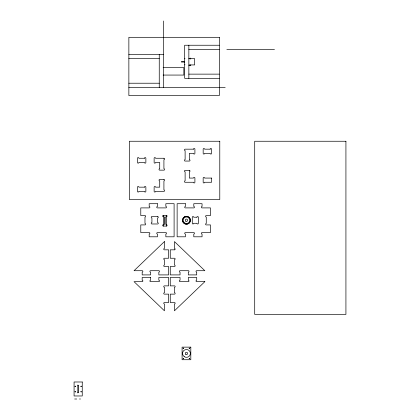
<?xml version="1.0" encoding="UTF-8"?>
<svg xmlns="http://www.w3.org/2000/svg" width="420" height="420" viewBox="0 0 420 420"><rect width="100%" height="100%" fill="white"/><g stroke="black" fill="none" stroke-linecap="round" stroke-linejoin="round"><path stroke-width="0.63" d="M219.245 45.239L184.658 45.239L184.658 78.33L219.245 78.33M188.853 49.434L219.245 49.434M226.837 49.434L274.475 49.434M128.861 54.327L163.448 54.327M128.861 58.522L159.254 58.522M189.084 58.637L194.675 58.637L194.675 64.927L189.084 64.927M184.658 58.753L185.036 58.753M188.9 58.753L190.717 58.753M184.658 61.493L181.393 61.493L181.393 62.055L184.658 62.076M184.658 64.811L185.036 64.811M188.895 65.51L190.717 65.51L190.717 64.874M163.128 67.609L183.839 67.609L183.839 75.064L163.128 75.064M188.853 74.135L219.245 74.135M128.861 83.223L159.254 83.223M128.861 87.418L225.204 87.418M163.343 216.757A0.698 0.698 0 0 1 162.645 216.059A0.698 0.698 0 0 1 163.343 215.36L166.378 215.36A0.698 0.698 0 0 1 167.076 216.059A0.698 0.698 0 0 1 166.378 216.757M163.343 224.684A0.698 0.698 0 0 0 162.645 225.383A0.698 0.698 0 0 0 163.343 226.081L166.378 226.081A0.698 0.698 0 0 0 167.076 225.383A0.698 0.698 0 0 0 166.378 224.684M77.816 385.25L78.556 385.25L78.556 392.705L77.816 392.705M74.66 399L76.713 399M79.501 399L80.483 399M190.717 58.065L190.717 59.01M188.853 45.239L188.853 78.33M166.378 215.36L166.378 226.081M163.448 21L163.448 87.418M163.343 215.36L163.343 226.081M159.254 54.327L159.254 87.418M77.816 385.046L77.816 392.91M75.012 386.384C75.689 387.613 75.831 385.256 75.012 386.384M75.012 391.745C75.647 392.957 75.889 390.679 75.012 391.713M80.861 386.384C81.485 387.629 81.758 385.245 80.861 386.384M80.861 391.745C81.569 392.947 81.701 390.611 80.866 391.713M183.078 348.274C183.656 349.514 184.054 347.172 183.078 348.243M183.078 358.528C183.624 359.762 184.065 357.478 183.078 358.496M189.137 348.274C189.677 349.508 190.129 347.225 189.142 348.243M189.137 358.528C189.714 359.756 190.118 357.452 189.142 358.496M164.43 241.579L134.038 270.711L142.175 270.711A0.698 0.698 0 0 1 142.874 271.409A0.698 0.698 0 0 1 142.175 272.108L142.175 274.906L150.581 274.906L150.581 272.108A0.698 0.698 0 0 1 149.882 271.409A0.698 0.698 0 0 1 150.581 270.711L158.839 270.711A0.698 0.698 0 0 1 159.537 271.409A0.698 0.698 0 0 1 158.839 272.108L158.839 274.906L168.625 274.906L168.625 266.495L164.43 266.495A0.698 0.698 0 0 1 163.732 265.797A0.698 0.698 0 0 1 164.43 265.099L164.43 259.639A0.698 0.698 0 0 1 163.732 258.941A0.698 0.698 0 0 1 164.43 258.242L168.625 258.242L168.625 249.832L164.43 249.832A0.698 0.698 0 0 1 163.732 249.134A0.698 0.698 0 0 1 164.43 248.435L164.43 241.579M204.845 281.663L174.452 310.795L174.452 303.933A0.698 0.698 0 0 0 175.151 303.235A0.698 0.698 0 0 0 174.452 302.536L170.258 302.536L170.258 294.131L174.452 294.131A0.698 0.698 0 0 0 175.151 293.428A0.698 0.698 0 0 0 174.452 292.73L174.452 287.269A0.698 0.698 0 0 0 175.151 286.571A0.698 0.698 0 0 0 174.452 285.873L170.258 285.873L170.258 277.468L180.043 277.468L180.043 280.261A0.698 0.698 0 0 0 179.345 280.964A0.698 0.698 0 0 0 180.043 281.663L188.302 281.663A0.698 0.698 0 0 0 189 280.964A0.698 0.698 0 0 0 188.302 280.261L188.302 277.468L196.707 277.468L196.707 280.261A0.698 0.698 0 0 0 196.009 280.964A0.698 0.698 0 0 0 196.707 281.663L204.845 281.663M219.314 37.312L128.861 37.312L128.861 95.576L219.314 95.576L219.314 37.312M219.781 141.251L129.329 141.251L129.329 199.511L219.781 199.511L219.781 141.251M345.923 141.251L254.704 141.251L254.704 314.407L345.923 314.407L345.923 141.251M193.51 149.173L185.12 149.173A0.698 0.698 0 0 0 184.422 149.872A0.698 0.698 0 0 0 185.12 150.575L185.12 159.663A0.698 0.698 0 0 0 184.422 160.361A0.698 0.698 0 0 0 185.12 161.059L189.315 161.059A0.698 0.698 0 0 0 190.019 160.361A0.698 0.698 0 0 0 189.315 159.663L189.315 153.368L193.51 153.368A0.698 0.698 0 0 0 194.213 154.066A0.698 0.698 0 0 0 194.911 153.368L194.911 149.173A0.698 0.698 0 0 0 194.213 148.475A0.698 0.698 0 0 0 193.51 149.173M210.173 149.173L204.566 149.173A0.698 0.698 0 0 0 203.868 148.475A0.698 0.698 0 0 0 203.165 149.173L203.165 153.368A0.698 0.698 0 0 0 203.868 154.066A0.698 0.698 0 0 0 204.566 153.368L210.173 153.368A0.698 0.698 0 0 0 210.872 154.066A0.698 0.698 0 0 0 211.575 153.368L211.575 149.173A0.698 0.698 0 0 0 210.872 148.475A0.698 0.698 0 0 0 210.173 149.173M144.475 158.261L138.863 158.261A0.698 0.698 0 0 0 138.164 157.563A0.698 0.698 0 0 0 137.466 158.261L137.466 162.461A0.698 0.698 0 0 0 138.164 163.159A0.698 0.698 0 0 0 138.863 162.461L144.475 162.461A0.698 0.698 0 0 0 145.173 163.159A0.698 0.698 0 0 0 145.871 162.461L145.871 158.261A0.698 0.698 0 0 0 145.173 157.563A0.698 0.698 0 0 0 144.475 158.261M163.916 158.261L155.526 158.261A0.698 0.698 0 0 0 154.828 157.563A0.698 0.698 0 0 0 154.13 158.261L154.13 162.461A0.698 0.698 0 0 0 154.828 163.159A0.698 0.698 0 0 0 155.526 162.461L159.721 162.461L159.721 168.751A0.698 0.698 0 0 0 159.023 169.449A0.698 0.698 0 0 0 159.721 170.147L163.916 170.147A0.698 0.698 0 0 0 164.614 169.449A0.698 0.698 0 0 0 163.916 168.751L163.916 159.663A0.698 0.698 0 0 0 164.614 158.965A0.698 0.698 0 0 0 163.916 158.261M189.315 170.384L185.12 170.384A0.698 0.698 0 0 0 184.422 171.082A0.698 0.698 0 0 0 185.12 171.78L185.12 180.868A0.698 0.698 0 0 0 184.422 181.566A0.698 0.698 0 0 0 185.12 182.27L193.51 182.27A0.698 0.698 0 0 0 194.213 182.968A0.698 0.698 0 0 0 194.911 182.27L194.911 178.075A0.698 0.698 0 0 0 194.213 177.371A0.698 0.698 0 0 0 193.51 178.075L189.315 178.075L189.315 171.78A0.698 0.698 0 0 0 190.019 171.082A0.698 0.698 0 0 0 189.315 170.384M211.575 178.075L204.566 178.075A0.698 0.698 0 0 0 203.868 177.371A0.698 0.698 0 0 0 203.165 178.075L203.165 182.27A0.698 0.698 0 0 0 203.868 182.968A0.698 0.698 0 0 0 204.566 182.27L211.575 182.27L211.575 178.075M163.916 179.471L159.721 179.471A0.698 0.698 0 0 0 159.023 180.169A0.698 0.698 0 0 0 159.721 180.868L159.721 187.162L155.526 187.162A0.698 0.698 0 0 0 154.828 186.464A0.698 0.698 0 0 0 154.13 187.162L154.13 191.357A0.698 0.698 0 0 0 154.828 192.055A0.698 0.698 0 0 0 155.526 191.357L163.916 191.357A0.698 0.698 0 0 0 164.614 190.659A0.698 0.698 0 0 0 163.916 189.956L163.916 180.868A0.698 0.698 0 0 0 164.614 180.169A0.698 0.698 0 0 0 163.916 179.471M144.475 187.162L138.863 187.162A0.698 0.698 0 0 0 138.164 186.464A0.698 0.698 0 0 0 137.466 187.162L137.466 191.357A0.698 0.698 0 0 0 138.164 192.055A0.698 0.698 0 0 0 138.863 191.357L144.475 191.357A0.698 0.698 0 0 0 145.173 192.055A0.698 0.698 0 0 0 145.871 191.357L145.871 187.162A0.698 0.698 0 0 0 145.173 186.464A0.698 0.698 0 0 0 144.475 187.162M157.437 203.705L149.184 203.705L149.184 206.504A0.698 0.698 0 0 1 149.882 207.202A0.698 0.698 0 0 1 149.184 207.9L140.779 207.9L140.779 215.591L144.974 215.591A0.698 0.698 0 0 1 145.672 216.295A0.698 0.698 0 0 1 144.974 216.993L144.974 223.519A0.698 0.698 0 0 1 145.672 224.217A0.698 0.698 0 0 1 144.974 224.915L140.779 224.915L140.779 232.607L149.184 232.607A0.698 0.698 0 0 1 149.882 233.305A0.698 0.698 0 0 1 149.184 234.003L149.184 236.801L157.437 236.801L157.437 234.003A0.698 0.698 0 0 1 156.739 233.305A0.698 0.698 0 0 1 157.437 232.607L165.847 232.607A0.698 0.698 0 0 1 166.546 233.305A0.698 0.698 0 0 1 165.847 234.003L165.847 236.801L174.101 236.801L174.101 203.705L165.847 203.705L165.847 206.504A0.698 0.698 0 0 1 166.546 207.202A0.698 0.698 0 0 1 165.847 207.9L157.437 207.9A0.698 0.698 0 0 1 156.739 207.202A0.698 0.698 0 0 1 157.437 206.504L157.437 203.705M185.388 203.705L177.13 203.705L177.13 236.801L185.388 236.801L185.388 234.003A0.698 0.698 0 0 1 184.69 233.305A0.698 0.698 0 0 1 185.388 232.607L193.793 232.607A0.698 0.698 0 0 1 194.492 233.305A0.698 0.698 0 0 1 193.793 234.003L193.793 236.801L202.052 236.801L202.052 234.003A0.698 0.698 0 0 1 201.353 233.305A0.698 0.698 0 0 1 202.052 232.607L210.457 232.607L210.457 224.915L206.262 224.915A0.698 0.698 0 0 1 205.564 224.217A0.698 0.698 0 0 1 206.262 223.519L206.262 216.993A0.698 0.698 0 0 1 205.564 216.295A0.698 0.698 0 0 1 206.262 215.591L210.457 215.591L210.457 207.9L202.052 207.9A0.698 0.698 0 0 1 201.353 207.202A0.698 0.698 0 0 1 202.052 206.504L202.052 203.705L193.793 203.705L193.793 206.504A0.698 0.698 0 0 1 194.492 207.202A0.698 0.698 0 0 1 193.793 207.9L185.388 207.9A0.698 0.698 0 0 1 184.69 207.202A0.698 0.698 0 0 1 185.388 206.504L185.388 203.705M157.595 216.526L151.924 216.526A0.698 0.698 0 0 0 151.221 217.224A0.698 0.698 0 0 0 151.924 217.922L151.924 222.584A0.698 0.698 0 0 0 151.221 223.283A0.698 0.698 0 0 0 151.924 223.981L157.595 223.981A0.698 0.698 0 0 0 158.293 223.283A0.698 0.698 0 0 0 157.595 222.584L157.595 217.922A0.698 0.698 0 0 0 158.293 217.224A0.698 0.698 0 0 0 157.595 216.526M165.212 216.993L164.509 216.993L164.509 224.448L165.212 224.448L165.212 216.993M196.938 217.224L193.678 217.224A0.698 0.698 0 0 0 192.98 216.526A0.698 0.698 0 0 0 192.281 217.224L192.281 223.283A0.698 0.698 0 0 0 192.98 223.981A0.698 0.698 0 0 0 193.678 223.283L196.938 223.283A0.698 0.698 0 0 0 197.642 223.981A0.698 0.698 0 0 0 198.34 223.283L198.34 217.224A0.698 0.698 0 0 0 197.642 216.526A0.698 0.698 0 0 0 196.938 217.224M174.452 249.832L170.258 249.832L170.258 258.242L174.452 258.242A0.698 0.698 0 0 1 175.151 258.941A0.698 0.698 0 0 1 174.452 259.639L174.452 265.099A0.698 0.698 0 0 1 175.151 265.797A0.698 0.698 0 0 1 174.452 266.495L170.258 266.495L170.258 274.906L180.043 274.906L180.043 272.108A0.698 0.698 0 0 1 179.345 271.409A0.698 0.698 0 0 1 180.043 270.711L188.302 270.711A0.698 0.698 0 0 1 189 271.409A0.698 0.698 0 0 1 188.302 272.108L188.302 274.906L196.707 274.906L196.707 272.108A0.698 0.698 0 0 1 196.009 271.409A0.698 0.698 0 0 1 196.707 270.711L204.845 270.711L174.452 241.579L174.452 248.435A0.698 0.698 0 0 1 175.151 249.134A0.698 0.698 0 0 1 174.452 249.832M150.581 277.468L142.175 277.468L142.175 280.261A0.698 0.698 0 0 1 142.874 280.964A0.698 0.698 0 0 1 142.175 281.663L134.038 281.663L164.43 310.795L164.43 303.933A0.698 0.698 0 0 1 163.732 303.235A0.698 0.698 0 0 1 164.43 302.536L168.625 302.536L168.625 294.131L164.43 294.131A0.698 0.698 0 0 1 163.732 293.428A0.698 0.698 0 0 1 164.43 292.73L164.43 287.269A0.698 0.698 0 0 1 163.732 286.571A0.698 0.698 0 0 1 164.43 285.873L168.625 285.873L168.625 277.468L158.839 277.468L158.839 280.261A0.698 0.698 0 0 1 159.537 280.964A0.698 0.698 0 0 1 158.839 281.663L150.581 281.663A0.698 0.698 0 0 1 149.882 280.964A0.698 0.698 0 0 1 150.581 280.261L150.581 277.468M190.811 347.141L182.091 347.141L182.091 359.725L190.811 359.725L190.811 347.141M82.257 381.99L74.078 381.99L74.078 395.971L82.257 395.971L82.257 381.99M185.871 221.261A1.166 1.166 0 0 0 187.619 220.253A1.166 1.166 0 0 0 185.871 219.245A1.166 1.166 0 0 0 185.871 221.261M184.391 223.597A3.927 3.927 0 0 0 190.381 220.369A3.927 3.927 0 0 0 184.59 216.799A3.927 3.927 0 0 0 184.391 223.597M184.627 222.957A3.26 3.26 0 0 0 189.709 220.484A3.26 3.26 0 0 0 185.026 217.319A3.26 3.26 0 0 0 184.627 222.957M184.475 223.687A3.964 3.964 0 0 0 190.417 220.253A3.964 3.964 0 0 0 184.475 216.825A3.964 3.964 0 0 0 184.475 223.687M184.328 356.738A3.927 3.927 0 0 0 190.376 353.619A3.927 3.927 0 0 0 184.653 349.939A3.927 3.927 0 0 0 184.328 356.738M185.871 354.443A1.166 1.166 0 0 0 187.619 353.43A1.166 1.166 0 0 0 185.871 352.422A1.166 1.166 0 0 0 185.871 354.443"/></g></svg>
